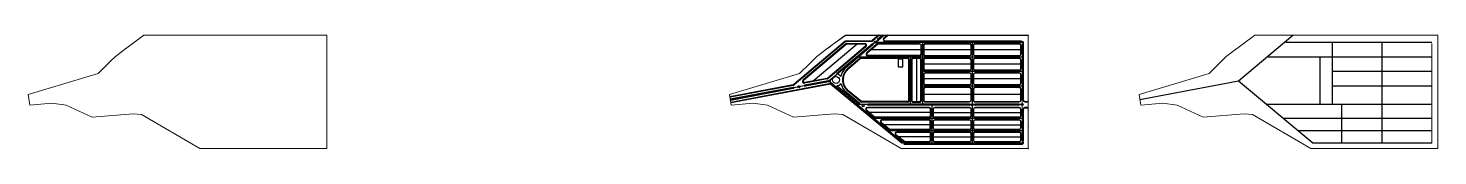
# Model space of a CAD drawing. Header units: feet. Extents: x 744338 to 749306, y 8433216 to 8433613.
import ezdxf

# ---------------------------------------------------------------- set-up
doc = ezdxf.new("R2010")
doc.units = ezdxf.units.FT
doc.header["$MEASUREMENT"] = 0
for name, color, linetype in [('Pena02', 6, 'Continuous'), ('Pena05', 73, 'Continuous'), ('POLIGONO TOTAL DA FAZENDA', 6, 'Continuous')]:
    doc.layers.add(name, color=color, linetype=linetype)

msp = doc.modelspace()

# ---------------------------------------------------------------- linework, layer by layer
at = {"layer": 'Pena02', "lineweight": 0}
for p, q in [((747221.4, 8433593.6), (747309.9, 8433593.6)), ((747221.4, 8433591.6), (747309.9, 8433591.6)), ((747224.1, 8433584.7), (747286.2, 8433584.7)), ((747224.1, 8433582.7), (747286.2, 8433582.7)), ((747358.1, 8433593.6), (747837.8, 8433593.6)), ((747358.1, 8433591.6), (747837.8, 8433591.6)), ((747484.3, 8433578.5), (747484.3, 8433547.2)), ((747486.3, 8433578.2), (747486.3, 8433547.2)), ((747844.3, 8433585.1), (747844.3, 8433385.2)), ((747846.3, 8433585.1), (747846.3, 8433385.2)), ((747850.8, 8433380.7), (747862.3, 8433380.7)), ((747850.8, 8433378.7), (747862.3, 8433378.7)), ((747844.3, 8433354.2), (747844.3, 8433240.2)), ((747846.3, 8433354.2), (747846.3, 8433240.2)), ((747837.8, 8433231.7), (747423.9, 8433231.7)), ((747837.8, 8433229.7), (747423.9, 8433229.7))]:
    msp.add_line(p, q, dxfattribs=at)
at = {"layer": 'Pena02', "linetype": 'Continuous'}
for p, q in [((747441.3, 8433385.2), (747441.3, 8433527.4)), ((747443.3, 8433385.2), (747443.3, 8433527.2)), ((747450.3, 8433385.2), (747450.3, 8433527)), ((747034, 8433439.7), (746811.3, 8433397.9)), ((747034.4, 8433437.7), (746811.6, 8433396)), ((747033.7, 8433430.5), (746812.6, 8433389)), ((747166.8, 8433444.2), (746814.2, 8433378.1)), ((747166.2, 8433442), (746814.5, 8433376.2)), ((747154, 8433462.1), (747074.1, 8433447.2)), ((747154.3, 8433460.2), (747074.4, 8433445.2)), ((747164.5, 8433454.9), (747075.7, 8433438.3)), ((747165.2, 8433451), (747076.5, 8433434.4)), ((747034.5, 8433426.5), (746813.2, 8433385.1)), ((747850.8, 8433360.7), (747862.3, 8433360.7)), ((747850.8, 8433358.7), (747862.3, 8433358.7))]:
    msp.add_line(p, q, dxfattribs=at)
at = {"layer": 'Pena02', "lineweight": 0}
for points in [[(745390.8, 8433613.3), (745390.8, 8433215.6), (744943.1, 8433215.6), (744737.5, 8433335.6), (744708.7, 8433338.2), (744564, 8433326.4), (744471.9, 8433367.8), (744421.8, 8433374.7), (744344.1, 8433368), (744338.4, 8433406.1), (744584.7, 8433479.6), (744620.7, 8433514.9), (744630.1, 8433524), (744645.5, 8433538.9), (744659.6, 8433549.6), (744672.7, 8433559.7), (744691.1, 8433573.3), (744700.3, 8433579.8), (744746.4, 8433613.3)], [(747862.5, 8433613.3), (747862.5, 8433215.6), (747414.7, 8433215.6), (747209.1, 8433335.6), (747180.3, 8433338.2), (747035.6, 8433326.4), (746943.5, 8433367.8), (746893.4, 8433374.7), (746815.8, 8433368), (746810, 8433406.1), (747056.3, 8433479.6), (747092.3, 8433514.9), (747101.8, 8433524), (747117.2, 8433538.9), (747131.2, 8433549.6), (747144.3, 8433559.7), (747162.7, 8433573.3), (747171.9, 8433579.8), (747218.1, 8433613.3)], [(747862.3, 8433613.1), (747862.3, 8433215.7), (747414.8, 8433215.7), (747209.1, 8433335.7), (747180.3, 8433338.3), (747035.7, 8433326.6), (746943.6, 8433367.9), (746893.4, 8433374.8), (746815.9, 8433368.2), (746810.2, 8433406), (747056.4, 8433479.5), (747092.4, 8433514.8), (747101.9, 8433523.9), (747117.2, 8433538.8), (747131.3, 8433549.4), (747144.4, 8433559.6), (747162.8, 8433573.2), (747172, 8433579.7), (747218.1, 8433613.1)], [(749305.8, 8433613.3), (749305.8, 8433215.6), (748858.1, 8433215.6), (748652.4, 8433335.6), (748623.7, 8433338.2), (748479, 8433326.4), (748386.9, 8433367.8), (748336.8, 8433374.7), (748259.1, 8433368), (748253.4, 8433406.1), (748499.7, 8433479.6), (748535.7, 8433514.9), (748545.1, 8433524), (748560.5, 8433538.9), (748574.6, 8433549.6), (748587.7, 8433559.7), (748606, 8433573.3), (748615.2, 8433579.8), (748661.4, 8433613.3)]]:
    msp.add_lwpolyline(points, close=True, dxfattribs=at)
for points in [[(747661.8, 8433578.2, 0.414214), (747655.3, 8433584.7), (747499.8, 8433584.7, 0.414214), (747493.3, 8433578.2), (747493.3, 8433547.2, 0.414214), (747499.8, 8433540.7), (747655.3, 8433540.7, 0.414213), (747661.8, 8433547.2)], [(747659.8, 8433578.2, 0.414214), (747655.3, 8433582.7), (747499.8, 8433582.7, 0.414214), (747495.3, 8433578.2), (747495.3, 8433547.2, 0.414214), (747499.8, 8433542.7), (747655.3, 8433542.7, 0.414213), (747659.8, 8433547.2)], [(747837.3, 8433578.2, 0.414214), (747830.8, 8433584.7), (747675.3, 8433584.7, 0.414214), (747668.8, 8433578.2), (747668.8, 8433547.2, 0.414214), (747675.3, 8433540.7), (747830.8, 8433540.7, 0.414213), (747837.3, 8433547.2)], [(747835.3, 8433578.2, 0.414214), (747830.8, 8433582.7), (747675.3, 8433582.7, 0.414214), (747670.8, 8433578.2), (747670.8, 8433547.2, 0.414214), (747675.3, 8433542.7), (747830.8, 8433542.7, 0.414213), (747835.3, 8433547.2)], [(747661.8, 8433527.2, 0.414214), (747655.3, 8433533.7), (747499.8, 8433533.7, 0.414214), (747493.3, 8433527.2), (747493.3, 8433496.2, 0.414214), (747499.8, 8433489.7), (747655.3, 8433489.7, 0.414213), (747661.8, 8433496.2)], [(747659.8, 8433527.2, 0.414214), (747655.3, 8433531.7), (747499.8, 8433531.7, 0.414214), (747495.3, 8433527.2), (747495.3, 8433496.2, 0.414214), (747499.8, 8433491.7), (747655.3, 8433491.7, 0.414213), (747659.8, 8433496.2)], [(747837.3, 8433527.2, 0.414214), (747830.8, 8433533.7), (747675.3, 8433533.7, 0.414214), (747668.8, 8433527.2), (747668.8, 8433496.2, 0.414214), (747675.3, 8433489.7), (747830.8, 8433489.7, 0.414213), (747837.3, 8433496.2)], [(747835.3, 8433527.2, 0.414214), (747830.8, 8433531.7), (747675.3, 8433531.7, 0.414214), (747670.8, 8433527.2), (747670.8, 8433496.2, 0.414214), (747675.3, 8433491.7), (747830.8, 8433491.7, 0.414213), (747835.3, 8433496.2)], [(747661.8, 8433476.2, 0.414214), (747655.3, 8433482.7), (747499.8, 8433482.7, 0.414214), (747493.3, 8433476.2), (747493.3, 8433445.2, 0.414214), (747499.8, 8433438.7), (747655.3, 8433438.7, 0.414213), (747661.8, 8433445.2)], [(747659.8, 8433476.2, 0.414214), (747655.3, 8433480.7), (747499.8, 8433480.7, 0.414214), (747495.3, 8433476.2), (747495.3, 8433445.2, 0.414214), (747499.8, 8433440.7), (747655.3, 8433440.7, 0.414213), (747659.8, 8433445.2)], [(747837.3, 8433476.2, 0.414214), (747830.8, 8433482.7), (747675.3, 8433482.7, 0.414214), (747668.8, 8433476.2), (747668.8, 8433445.2, 0.414214), (747675.3, 8433438.7), (747830.8, 8433438.7, 0.414213), (747837.3, 8433445.2)], [(747835.3, 8433476.2, 0.414214), (747830.8, 8433480.7), (747675.3, 8433480.7, 0.414214), (747670.8, 8433476.2), (747670.8, 8433445.2, 0.414214), (747675.3, 8433440.7), (747830.8, 8433440.7, 0.414213), (747835.3, 8433445.2)], [(747661.8, 8433425.2, 0.414214), (747655.3, 8433431.7), (747499.8, 8433431.7, 0.414214), (747493.3, 8433425.2), (747493.3, 8433385.2, 0.414214), (747499.8, 8433378.7), (747655.3, 8433378.7, 0.414213), (747661.8, 8433385.2)], [(747659.8, 8433425.2, 0.414214), (747655.3, 8433429.7), (747499.8, 8433429.7, 0.414214), (747495.3, 8433425.2), (747495.3, 8433385.2, 0.414214), (747499.8, 8433380.7), (747655.3, 8433380.7, 0.414213), (747659.8, 8433385.2)], [(747837.3, 8433425.2, 0.414214), (747830.8, 8433431.7), (747675.3, 8433431.7, 0.414214), (747668.8, 8433425.2), (747668.8, 8433385.2, 0.414214), (747675.3, 8433378.7), (747830.8, 8433378.7, 0.414213), (747837.3, 8433385.2)], [(747835.3, 8433425.2, 0.414214), (747830.8, 8433429.7), (747675.3, 8433429.7, 0.414214), (747670.8, 8433425.2), (747670.8, 8433385.2, 0.414214), (747675.3, 8433380.7), (747830.8, 8433380.7, 0.414213), (747835.3, 8433385.2)], [(747324, 8433324.7, -0.176327), (747319.8, 8433326.2), (747292.4, 8433349.2, -0.700208), (747296.6, 8433360.7), (747513, 8433360.7, -0.414214), (747519.5, 8433354.2), (747519.5, 8433331.2, -0.414214), (747513, 8433324.7)], [(747324, 8433326.7, -0.176327), (747321.1, 8433327.8), (747293.7, 8433350.8, -0.700208), (747296.6, 8433358.7), (747513, 8433358.7, -0.414214), (747517.5, 8433354.2), (747517.5, 8433331.2, -0.414214), (747513, 8433326.7)], [(747526.5, 8433354.2, -0.414214), (747533, 8433360.7), (747655.3, 8433360.7, -0.414214), (747661.8, 8433354.2), (747661.8, 8433331.2, -0.414214), (747655.3, 8433324.7), (747533, 8433324.7, -0.414213), (747526.5, 8433331.2)], [(747528.5, 8433354.2, -0.414214), (747533, 8433358.7), (747655.3, 8433358.7, -0.414214), (747659.8, 8433354.2), (747659.8, 8433331.2, -0.414214), (747655.3, 8433326.7), (747533, 8433326.7, -0.414213), (747528.5, 8433331.2)], [(747837.3, 8433354.2, 0.414214), (747830.8, 8433360.7), (747675.3, 8433360.7, 0.414214), (747668.8, 8433354.2), (747668.8, 8433331.2, 0.414214), (747675.3, 8433324.7), (747830.8, 8433324.7, 0.414213), (747837.3, 8433331.2)], [(747835.3, 8433354.2, 0.414214), (747830.8, 8433358.7), (747675.3, 8433358.7, 0.414214), (747670.8, 8433354.2), (747670.8, 8433331.2, 0.414214), (747675.3, 8433326.7), (747830.8, 8433326.7, 0.414213), (747835.3, 8433331.2)], [(747526.5, 8433311.2, -0.414214), (747533, 8433317.7), (747655.3, 8433317.7, -0.414214), (747661.8, 8433311.2), (747661.8, 8433288.2, -0.414214), (747655.3, 8433281.7), (747533, 8433281.7, -0.414213), (747526.5, 8433288.2)], [(747528.5, 8433311.2, -0.414214), (747533, 8433315.7), (747655.3, 8433315.7, -0.414214), (747659.8, 8433311.2), (747659.8, 8433288.2, -0.414214), (747655.3, 8433283.7), (747533, 8433283.7, -0.414213), (747528.5, 8433288.2)], [(747837.3, 8433311.2, 0.414214), (747830.8, 8433317.7), (747675.3, 8433317.7, 0.414214), (747668.8, 8433311.2), (747668.8, 8433288.2, 0.414214), (747675.3, 8433281.7), (747830.8, 8433281.7, 0.414213), (747837.3, 8433288.2)], [(747835.3, 8433311.2, 0.414214), (747830.8, 8433315.7), (747675.3, 8433315.7, 0.414214), (747670.8, 8433311.2), (747670.8, 8433288.2, 0.414214), (747675.3, 8433283.7), (747830.8, 8433283.7, 0.414213), (747835.3, 8433288.2)], [(747426.2, 8433241.6), (747397.1, 8433264.6, -0.71093), (747399.9, 8433272.7), (747513, 8433272.7, -0.414214), (747517.5, 8433268.2), (747517.5, 8433245.2, -0.414214), (747513, 8433240.7), (747428.9, 8433240.7, -0.168955)], [(747526.5, 8433268.2, -0.414214), (747533, 8433274.7), (747655.3, 8433274.7, -0.414214), (747661.8, 8433268.2), (747661.8, 8433245.2, -0.414214), (747655.3, 8433238.7), (747533, 8433238.7, -0.414213), (747526.5, 8433245.2)], [(747528.5, 8433268.2, -0.414214), (747533, 8433272.7), (747655.3, 8433272.7, -0.414214), (747659.8, 8433268.2), (747659.8, 8433245.2, -0.414214), (747655.3, 8433240.7), (747533, 8433240.7, -0.414213), (747528.5, 8433245.2)], [(747837.3, 8433268.2, 0.414214), (747830.8, 8433274.7), (747675.3, 8433274.7, 0.414214), (747668.8, 8433268.2), (747668.8, 8433245.2, 0.414214), (747675.3, 8433238.7), (747830.8, 8433238.7, 0.414213), (747837.3, 8433245.2)], [(747835.3, 8433268.2, 0.414214), (747830.8, 8433272.7), (747675.3, 8433272.7, 0.414214), (747670.8, 8433268.2), (747670.8, 8433245.2, 0.414214), (747675.3, 8433240.7), (747830.8, 8433240.7, 0.414213), (747835.3, 8433245.2)]]:
    msp.add_lwpolyline(points, format="xyb", close=True, dxfattribs=at)
at = {"layer": 'Pena02', "linetype": 'Continuous'}
for points in [[(747486.3, 8433385.2), (747486.3, 8433527.2, 0.414214), (747479.8, 8433533.7), (747456.8, 8433533.7, 0.414214), (747450.3, 8433527.2), (747450.3, 8433385.2, 0.414214), (747456.8, 8433378.7), (747479.8, 8433378.7, 0.414214)], [(747484.3, 8433385.2), (747484.3, 8433527.2, 0.414214), (747479.8, 8433531.7), (747456.8, 8433531.7, 0.414214), (747452.3, 8433527.2), (747452.3, 8433385.2, 0.414214), (747456.8, 8433380.7), (747479.8, 8433380.7, 0.414212)]]:
    msp.add_lwpolyline(points, format="xyb", close=True, dxfattribs=at)
at = {"layer": 'Pena02', "lineweight": 0}
msp.add_lwpolyline([(747424.9, 8433240.1), (747395.8, 8433263.1, -0.71093), (747399.9, 8433274.7), (747513, 8433274.7, -0.414214), (747519.5, 8433268.2), (747519.5, 8433245.2, -0.414214), (747513, 8433238.7), (747428.9, 8433238.7, -0.168955), (747424.9, 8433240.1)], format="xyb", dxfattribs=at)
at = {"layer": 'Pena02', "linetype": 'Continuous'}
for centre, start, end in [((747313.7, 8433581), 310, 130), ((747332.9, 8433597.1), 130, 310), ((747034.1, 8433428.5), 280.6108, 100.6108), ((747076.1, 8433436.4), 100.6108, 280.6108), ((747267.2, 8433372.9), 233.1523, 53.1523), ((747298.7, 8433369.7), 90, 270), ((747655.4, 8433369.7), 270, 90), ((747675.3, 8433369.7), 90, 270), ((747828.8, 8433369.7), 270, 90)]:
    msp.add_arc(centre, 2, start, end, dxfattribs=at)
at = {"layer": 'Pena02', "lineweight": 0}
for centre, radius, start, end in [((747837.8, 8433585.1), 8.5, 360, 90), ((747837.8, 8433585.1), 6.5, 360, 90), ((747850.8, 8433385.2), 6.5, 180, 270), ((747850.8, 8433385.2), 4.5, 180, 270), ((747850.8, 8433354.2), 6.5, 90, 180), ((747850.8, 8433354.2), 4.5, 89.9992, 180), ((747837.8, 8433238.2), 6.5, 270, 360), ((747837.8, 8433238.2), 8.5, 270, 360)]:
    msp.add_arc(centre, radius, start, end, dxfattribs=at)
for p in [(747462.5, 8433613.3), (747610.5, 8433613.3), (747862.5, 8433613.3), (747862.5, 8433351.2), (747862.5, 8433293.7), (747862.5, 8433215.6)]:
    msp.add_point(p, dxfattribs=at)
at = {"layer": 'Pena05', "linetype": 'Continuous'}
for p, q in [((747351.9, 8433613.1), (747160, 8433452)), ((747840.8, 8433588.2), (747326.7, 8433588.2)), ((747489.8, 8433588.2), (747489.8, 8433370.6)), ((747665.3, 8433588.2), (747665.3, 8433235.1)), ((748795.2, 8433613.1), (748603.3, 8433452)), ((749284.2, 8433588.2), (748770, 8433588.2)), ((748933.2, 8433588.2), (748933.2, 8433370.6)), ((749108.7, 8433588.2), (749108.7, 8433235.1)), ((747840.8, 8433537.2), (747264.5, 8433537.2)), ((747446.8, 8433537.2), (747446.8, 8433370.6)), ((749284.2, 8433537.2), (748707.9, 8433537.2)), ((748890.2, 8433537.2), (748890.2, 8433370.6)), ((747840.8, 8433486.2), (747486.3, 8433486.2)), ((749284.2, 8433486.2), (748933.2, 8433486.2)), ((747160, 8433452), (746812.9, 8433387.1)), ((747422.6, 8433235.1), (747160, 8433452)), ((747840.8, 8433435.2), (747486.3, 8433435.2)), ((748603.3, 8433452), (748256.2, 8433387.1)), ((748865.9, 8433235.1), (748603.3, 8433452)), ((749284.2, 8433435.2), (748933.2, 8433435.2)), ((747840.8, 8433370.6), (747261.3, 8433370.6)), ((747523, 8433370.6), (747523, 8433235.1)), ((749284.2, 8433370.6), (748704.7, 8433370.6)), ((748966.3, 8433370.6), (748966.3, 8433235.1)), ((747840.8, 8433321.2), (747320.3, 8433321.2)), ((749284.2, 8433321.2), (748763.7, 8433321.2)), ((747840.8, 8433278.2), (747371.6, 8433278.2)), ((747840.8, 8433235.1), (747422.6, 8433235.1)), ((749284.2, 8433278.2), (748815, 8433278.2)), ((749284.2, 8433235.1), (748865.9, 8433235.1))]:
    msp.add_line(p, q, dxfattribs=at)
at = {"layer": 'Pena05', "lineweight": 0}
for p, q in [((747840.8, 8433585.1), (747840.8, 8433235.1)), ((749284.2, 8433585.1), (749284.2, 8433235.1))]:
    msp.add_line(p, q, dxfattribs=at)
at = {"layer": 'POLIGONO TOTAL DA FAZENDA', "linetype": 'Continuous'}
for p, q in [((747216, 8433591.6), (747036.1, 8433440.6)), ((747217.2, 8433590), (747037.4, 8433439.1)), ((747220, 8433583.2), (747069.1, 8433456.6)), ((747221.2, 8433581.6), (747070.3, 8433455)), ((747259.7, 8433582.7), (747105, 8433453)), ((747312.4, 8433582.6), (747187.4, 8433477.6)), ((747315, 8433579.5), (747220.4, 8433500.2)), ((747330.2, 8433583.2), (747293.3, 8433552.2)), ((747331.5, 8433581.6), (747294.6, 8433550.6)), ((747335, 8433613.3), (747312.7, 8433594.6)), ((747338.1, 8433613.3), (747314, 8433593.1)), ((747349, 8433613.3), (747331.6, 8433598.7)), ((747355.2, 8433613.3), (747334.1, 8433595.6)), ((747479.8, 8433584.7), (747334.4, 8433584.7)), ((747479.8, 8433582.7), (747334.4, 8433582.7)), ((747366.1, 8433613.3), (747353.9, 8433603)), ((747369.2, 8433613.3), (747355.2, 8433601.5)), ((747289.1, 8433574.8), (747156, 8433463.1)), ((747290.4, 8433573.2), (747157.3, 8433461.6)), ((747269.5, 8433532.2), (747225.7, 8433495.5)), ((747270.7, 8433530.6), (747226.2, 8433493.3)), ((747436.8, 8433533.7), (747273.6, 8433533.7)), ((747436.8, 8433531.7), (747273.6, 8433531.7)), ((747479.8, 8433542.7), (747297.5, 8433542.7)), ((747479.8, 8433540.7), (747297.5, 8433540.7)), ((747484.3, 8433562.7), (747308.9, 8433562.7)), ((747468.3, 8433531.7), (747468.3, 8433380.7)), ((747659.8, 8433562.7), (747495.3, 8433562.7)), ((747835.3, 8433562.7), (747670.8, 8433562.7)), ((747217.1, 8433502.6), (747219.8, 8433499.6)), ((747659.8, 8433511.7), (747495.3, 8433511.7)), ((747835.3, 8433511.7), (747670.8, 8433511.7)), ((747418.3, 8433233.8), (747166.2, 8433442)), ((747419.7, 8433235.2), (747166.8, 8433444.2)), ((747266, 8433371.3), (747187.7, 8433436)), ((747659.8, 8433460.7), (747495.3, 8433460.7)), ((747835.3, 8433460.7), (747670.8, 8433460.7)), ((747268.5, 8433374.4), (747221.5, 8433413.2)), ((747272.5, 8433380.2), (747226, 8433418.6)), ((747273.8, 8433381.7), (747227.3, 8433420.1)), ((747436.8, 8433380.7), (747276.6, 8433380.7)), ((747436.8, 8433378.7), (747276.6, 8433378.7)), ((747659.8, 8433405.2), (747495.3, 8433405.2)), ((747835.3, 8433405.2), (747670.8, 8433405.2)), ((747655.4, 8433367.7), (747298.6, 8433367.7)), ((747655.3, 8433371.7), (747298.7, 8433371.7)), ((747517.5, 8433342.7), (747303.3, 8433342.7)), ((747528.5, 8433342.7), (747659.8, 8433342.7)), ((747670.8, 8433342.7), (747835.3, 8433342.7)), ((747828.8, 8433371.7), (747675.3, 8433371.7)), ((747828.8, 8433367.7), (747675.3, 8433367.7)), ((747830.8, 8433360.7), (747831, 8433360.7)), ((747517.5, 8433299.7), (747354.5, 8433299.7)), ((747528.5, 8433299.7), (747659.8, 8433299.7)), ((747670.8, 8433299.7), (747835.3, 8433299.7)), ((747517.5, 8433256.7), (747407.2, 8433256.7)), ((747528.5, 8433256.7), (747659.8, 8433256.7)), ((747670.8, 8433256.7), (747835.3, 8433256.7))]:
    msp.add_line(p, q, dxfattribs=at)
msp.add_lwpolyline([(747404.5, 8433502.9), (747420.5, 8433502.9), (747420.5, 8433529.9), (747404.5, 8433529.9)], close=True, dxfattribs=at)
for points in [[(747513, 8433317.7), (747347.8, 8433317.7, 0.700208), (747343.6, 8433306.2), (747371, 8433283.2, 0.176327), (747375.2, 8433281.7), (747513, 8433281.7, 0.414214), (747519.5, 8433288.2), (747519.5, 8433311.2, 0.414214)], [(747513, 8433315.7), (747347.8, 8433315.7, 0.700208), (747344.9, 8433307.8), (747372.3, 8433284.8, 0.176327), (747375.2, 8433283.7), (747513, 8433283.7, 0.414214), (747517.5, 8433288.2), (747517.5, 8433311.2, 0.414214)]]:
    msp.add_lwpolyline(points, format="xyb", close=True, dxfattribs=at)
for centre, radius in [((747323.3, 8433589.2), 3.5), ((747053.8, 8433433.1), 3.5), ((747185.3, 8433456.8), 12), ((747280.9, 8433366.3), 3.5), ((747665.3, 8433369.7), 3.5), ((747841.3, 8433370.6), 3.5)]:
    msp.add_circle(centre, radius, dxfattribs=at)
for centre, radius, start, end in [((747221.4, 8433585.1), 8.5, 90, 130), ((747221.4, 8433585.1), 6.5, 90, 130), ((747224.1, 8433578.2), 6.5, 90, 130), ((747224.1, 8433578.2), 4.5, 90, 130), ((747286.2, 8433578.2), 6.5, 310, 90), ((747286.2, 8433578.2), 4.5, 310, 90), ((747334.4, 8433578.2), 6.5, 89.9999, 130), ((747334.4, 8433578.2), 4.5, 89.9999, 130.0024), ((747273.6, 8433527.2), 6.5, 89.9999, 130), ((747273.6, 8433527.2), 4.5, 89.9999, 130), ((747297.5, 8433547.2), 6.5, 130, 269.9999), ((747297.5, 8433547.2), 4.5, 130, 269.9999), ((747436.8, 8433527.2), 6.5, 0.0086, 89.9999), ((747436.8, 8433527.2), 4.5, 0.0086, 89.9999), ((747479.8, 8433547.2), 6.5, 269.9999, 360), ((747479.8, 8433547.2), 4.5, 269.9999, 360), ((747257.8, 8433457.2), 57, 130, 167.6785), ((747257.8, 8433457.2), 50, 130, 230.4402), ((747257.8, 8433457.2), 48, 130, 230.4402), ((747033.2, 8433444.1), 4.5, 280.6108, 310), ((747033.2, 8433444.1), 6.5, 280.6108, 310), ((747073.2, 8433451.6), 6.5, 130, 280.6108), ((747073.2, 8433451.6), 4.5, 130, 280.6108), ((747153.1, 8433466.6), 4.5, 280.6108, 310), ((747153.1, 8433466.6), 6.5, 280.6108, 310), ((747185.3, 8433456.8), 21, 185.049, 195.9999), ((747185.3, 8433456.8), 21, 36.7122, 84.4764), ((747185.3, 8433456.8), 21, 276.4783, 323.8668), ((747257.8, 8433457.2), 57, 192.9005, 230.4402), ((747276.6, 8433385.2), 6.5, 230.4402, 270), ((747276.6, 8433385.2), 4.5, 230.4402, 270), ((747436.8, 8433385.2), 6.5, 270, 0.0086), ((747436.8, 8433385.2), 4.5, 270, 0.0086)]:
    msp.add_arc(centre, radius, start, end, dxfattribs=at)
at = {"layer": 'POLIGONO TOTAL DA FAZENDA', "linetype": 'Continuous', "lineweight": 0}
for centre, radius, start, end in [((747309.9, 8433598.1), 4.5, 270, 310), ((747309.9, 8433598.1), 6.5, 270, 310), ((747358.1, 8433598.1), 6.5, 130, 270), ((747358.1, 8433598.1), 4.5, 130, 270), ((747479.8, 8433578.2), 6.5, 360, 89.9999), ((747479.8, 8433578.2), 4.5, 360, 89.9999)]:
    msp.add_arc(centre, radius, start, end, dxfattribs=at)

doc.saveas('drawing.dxf')
